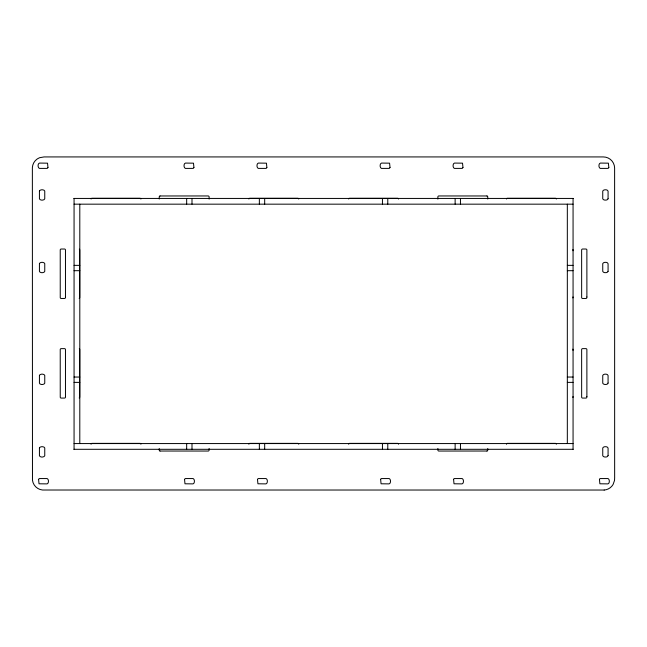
<?xml version="1.0" encoding="UTF-8"?>
<svg xmlns="http://www.w3.org/2000/svg" width="647" height="647" viewBox="0 0 647 647"><rect width="100%" height="100%" fill="white"/><g stroke="black" fill="none" stroke-linecap="round" stroke-linejoin="round"><path stroke-width="0.97" d="M572.999 296.933L572.999 297.547A0.97 0.97 0 0 1 572.886 297.903M572.999 396.546L572.999 397.161A0.97 0.97 0 0 1 572.886 397.517M160.044 195.968L208.14 195.952A0.979 0.979 0 0 1 209.118 196.906L209.118 199.122M486.956 451.032L438.86 451.048A0.979 0.979 0 0 1 437.882 450.094L437.882 448.5M604.193 490.038L42.524 490.014A11.258 11.258 0 0 1 32.471 480.211L32.366 167.67A11.258 11.258 0 0 1 39.524 157.731L44.053 156.93L603.336 156.93A11.266 11.266 0 0 1 614.618 167.929L614.65 477.89L614.521 480.454L613.057 484.538A11.363 11.363 0 0 1 604.152 490.054M73.863 198.435L573.266 198.435M74.065 204.169L573.064 204.169M74.065 265.359L79.799 265.359M567.33 265.359L573.064 265.359M74.065 270.689L79.799 270.689M567.33 270.689L573.064 270.689M74.065 377.047L79.799 377.047M567.33 377.047L573.064 377.047M74.065 382.377L79.799 382.377M567.33 382.377L573.064 382.377M74.065 443.567L573.064 443.567M73.863 449.301L573.266 449.301M486.956 195.968L438.86 195.952A0.979 0.979 0 0 0 437.882 196.906L437.882 199.122M160.044 451.032L208.14 451.048A0.979 0.979 0 0 0 209.118 450.094L209.118 448.5M572.999 250.745L572.999 249.871A0.962 0.962 0 0 0 572.902 249.507M572.999 350.359L572.999 349.485A0.962 0.962 0 0 0 572.902 349.121M573.064 198.435L573.064 449.301M567.33 204.169L567.33 443.567M487.765 199.041L487.757 196.882A0.979 0.979 0 0 0 486.956 195.968M487.765 448.573L487.757 450.118A0.979 0.979 0 0 1 486.956 451.032M460.462 198.435L460.462 204.169M460.462 443.567L460.462 449.301M455.132 198.435L455.132 204.169M455.132 443.567L455.132 449.301M387.779 198.435L387.779 204.169M387.779 443.567L387.779 449.301M382.45 198.435L382.45 204.169M382.45 443.567L382.45 449.301M264.68 198.435L264.68 204.169M264.68 443.567L264.68 449.301M259.358 198.435L259.358 204.169M259.358 443.567L259.358 449.301M191.997 198.435L191.997 204.169M191.997 443.567L191.997 449.301M186.668 198.435L186.668 204.169M186.668 443.567L186.668 449.301M159.235 199.041L159.243 196.882A0.979 0.979 0 0 1 160.044 195.968M159.235 448.573L159.243 450.118A0.979 0.979 0 0 0 160.044 451.032M79.799 204.169L79.799 443.567M74.065 198.435L74.065 449.301M79.322 249.152A0.962 0.962 0 0 1 79.743 249.944L79.727 297.62A0.962 0.962 0 0 1 79.185 298.324M79.322 348.765A0.962 0.962 0 0 1 79.743 349.558L79.727 397.234A0.962 0.962 0 0 1 79.185 397.937M348.668 444.214A0.979 0.979 0 0 1 349.542 443.365L397.638 443.365A0.979 0.979 0 0 1 398.536 444.19M506.48 444.214A0.979 0.979 0 0 1 507.353 443.365L555.449 443.365A0.979 0.979 0 0 1 556.339 444.19M91.057 444.214A0.979 0.979 0 0 1 91.931 443.365L140.027 443.365A0.979 0.979 0 0 1 140.925 444.19M248.869 444.214A0.979 0.979 0 0 1 249.742 443.365L297.838 443.365A0.979 0.979 0 0 1 298.728 444.19M398.52 199.033A0.979 0.979 0 0 0 397.565 198.273L349.469 198.281A0.979 0.979 0 0 0 348.693 199.009M556.331 199.033A0.979 0.979 0 0 0 555.377 198.273L507.28 198.281A0.979 0.979 0 0 0 506.496 199.009M140.909 199.033A0.979 0.979 0 0 0 139.954 198.273L91.858 198.281A0.979 0.979 0 0 0 91.081 199.009M298.712 199.033A0.979 0.979 0 0 0 297.757 198.273L249.669 198.281A0.979 0.979 0 0 0 248.885 199.009M38.577 479.338L39.022 483.794L47.077 483.883C48.954 483.455 48.905 479.144 47.15 478.554L39.378 478.554L38.577 479.338M184.532 479.338L184.977 483.794L193.032 483.883C194.917 483.455 194.86 479.144 193.113 478.554L185.341 478.554L184.532 479.338M257.482 479.338L257.927 483.794L265.982 483.883C267.858 483.455 267.809 479.144 266.054 478.554L258.282 478.554L257.482 479.338M390.02 167.484L389.373 168.39L381.439 168.406C379.692 167.816 379.635 163.505 381.52 163.076L389.575 163.165L390.02 167.484M462.969 167.484L462.322 168.39L454.388 168.406C452.633 167.816 452.585 163.505 454.469 163.076L462.524 163.165L462.969 167.484M608.835 167.484L608.188 168.39L600.254 168.406C598.507 167.816 598.451 163.505 600.335 163.076L608.39 163.165L608.835 167.484M47.967 167.508L47.296 168.398L39.378 168.406C37.639 167.799 37.558 163.416 39.516 163.076L47.538 163.173L47.967 167.508M65.468 296.981L65.468 297.596A0.97 0.97 0 0 1 64.482 298.461L61.141 298.461A0.962 0.962 0 0 1 60.244 297.669L60.228 249.993A0.962 0.962 0 0 1 61.166 249.022L64.498 249.022A0.962 0.962 0 0 1 65.468 249.92L65.468 296.981M65.468 396.595L65.468 397.209A0.97 0.97 0 0 1 64.482 398.075L61.141 398.075A0.962 0.962 0 0 1 60.244 397.274L60.228 349.606A0.962 0.962 0 0 1 61.166 348.636L64.498 348.636A0.962 0.962 0 0 1 65.468 349.534L65.468 396.595M193.922 167.508L193.259 168.398L185.341 168.406C183.594 167.799 183.513 163.416 185.471 163.076L193.493 163.173L193.922 167.508M266.871 167.508L266.208 168.398L258.282 168.406C256.544 167.799 256.463 163.416 258.42 163.076L266.443 163.173L266.871 167.508M380.63 479.314L381.059 483.786L389.082 483.883C391.031 483.544 390.95 479.16 389.211 478.554L381.293 478.562L380.63 479.314M453.579 479.314L454.008 483.786L462.031 483.883C463.98 483.544 463.899 479.16 462.16 478.554L454.243 478.562L453.579 479.314M586.886 296.981L586.878 297.596A0.97 0.97 0 0 1 585.899 298.461L582.559 298.461A0.962 0.962 0 0 1 581.653 297.669L581.637 249.993A0.962 0.962 0 0 1 582.583 249.022L585.907 249.022A0.962 0.962 0 0 1 586.878 249.92L586.886 296.981M586.886 396.595L586.878 397.209A0.97 0.97 0 0 1 585.899 398.075L582.559 398.075A0.962 0.962 0 0 1 581.653 397.274L581.637 349.606A0.962 0.962 0 0 1 582.583 348.636L585.907 348.636A0.962 0.962 0 0 1 586.878 349.534L586.886 396.595M599.446 479.314L599.874 483.786L607.897 483.883C609.854 483.544 609.773 479.16 608.026 478.554L600.109 478.562L599.446 479.314M39.427 191.002L39.427 198.75C39.855 200.635 44.166 200.586 44.756 198.831L44.756 191.059C44.133 189.345 40.138 189.336 39.427 191.002M39.427 263.547L39.427 271.303C39.855 273.188 44.166 273.139 44.756 271.384L44.756 263.612C44.133 261.898 40.138 261.889 39.427 263.547M608.075 383.073C607.735 385.022 603.352 384.941 602.745 383.202L602.745 375.43C603.336 373.675 607.646 373.626 608.075 375.511L608.075 383.073M608.075 455.617C607.735 457.575 603.352 457.494 602.745 455.755L602.745 447.983C603.336 446.228 607.646 446.179 608.075 448.056L608.075 455.617M39.427 375.341L39.427 383.073C39.766 385.022 44.15 384.941 44.756 383.202L44.756 375.43C44.15 373.691 40.179 373.715 39.427 375.341M39.427 447.894L39.427 455.617C39.766 457.575 44.15 457.494 44.756 455.755L44.756 447.983C44.15 446.244 40.179 446.268 39.427 447.894M608.075 198.75C607.646 200.635 603.336 200.586 602.745 198.831L602.745 191.059C603.352 189.32 607.735 189.239 608.075 191.189L608.075 198.75M608.075 271.303C607.646 273.188 603.336 273.139 602.745 271.384L602.745 263.612C603.352 261.873 607.735 261.792 608.075 263.741L608.075 271.303"/></g></svg>
